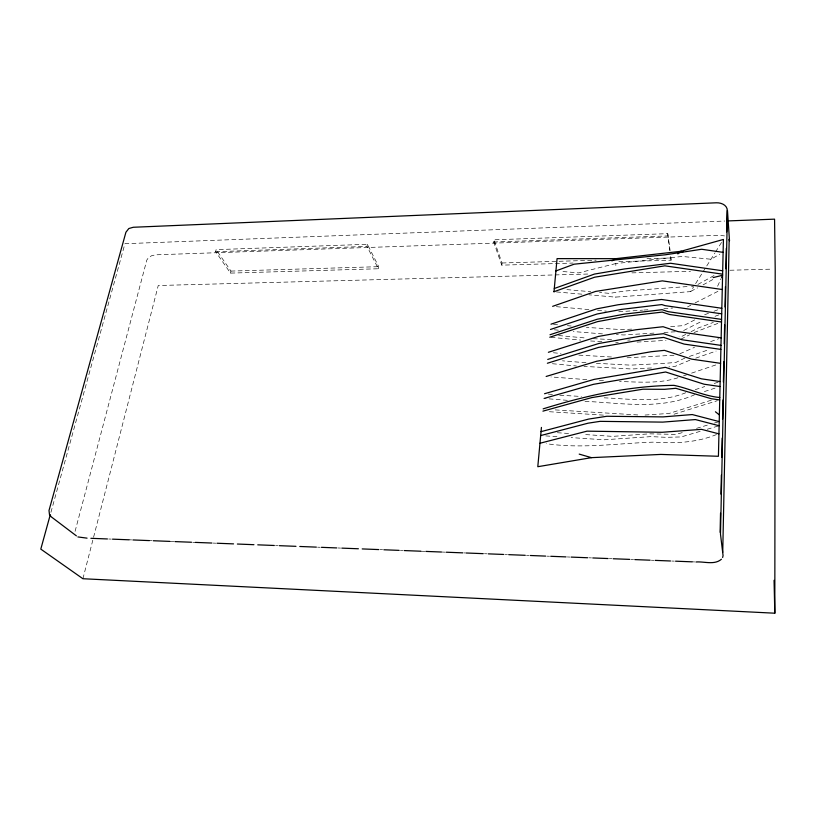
<?xml version="1.0" encoding="UTF-8"?>
<svg xmlns="http://www.w3.org/2000/svg" width="816" height="816" viewBox="0 0 816 816"><rect width="100%" height="100%" fill="white"/><g stroke="black" fill="none" stroke-linecap="round" stroke-linejoin="round"><path stroke-width="0.61" stroke-dasharray="4.08 3.06" d="M615.825 265.455L615.845 263.537L682.166 256.459L710.96 259.233L719.804 254.225M618.865 261.712L671.058 260.182L670.813 255.52M669.691 250.481L667.753 233.662L493.904 239.812L493.639 242.005L501.769 265.149L573.046 263.058M501.769 265.149L502.013 262.997L493.904 239.812M378.359 268.76L378.706 266.679L367.414 244.29L216.118 249.645L215.638 251.705L230.489 273.105L378.359 268.76L367.047 246.422L367.414 244.29M691.591 286.61L693.61 286.804L690.713 291.618L615.264 297.126L589.009 294.811M230.489 273.105L230.948 271.085L216.118 249.645M82.916 578.728L158.253 285.508L589.886 273.992M75.082 531.318L146.788 260.141L148.502 257.57L151.847 255.622L155.927 254.816L719.355 235.314L724.465 235.906M50.939 512.315L124.94 243.698L724.7 221.044M690.775 291.312L697.588 287.875M717.611 286.222L721.099 278.542M695.609 283.621L702.29 273.023M702.953 271.963L714.898 252.991M715.55 251.95L722.109 241.536M615.876 297.034L615.264 297.126M697.925 284.437L716.234 274.349M703.035 284.896L712.827 279.531M687.531 306.938L690.805 305.194M695.161 302.869L719.029 290.782M694.702 319.892L683.655 325.604L669.599 326.696M683.635 330.531L701.689 321.29M685.695 334.427L681.36 336.631L679.075 336.855M691.121 331.673L698.71 327.818L713.306 322.442M680.819 339.221L689.622 334.774M694.028 332.551L720.344 322.432M679.84 353.807L694.498 347.341M685.012 358L676.015 362.375L665.285 363.324L630.778 365.15L595.915 363.273M704.647 314.752L709.42 312.956M713.929 311.263L721.834 308.285M715.03 316.312L720.589 314.242M710.654 341.598L718.814 338.691M689.408 356.459L709.124 349.544M689.867 360.193L675.189 366.343L668.896 366.894M695.732 358.153L716.091 351.074M677.923 377.747C659.491 383.877 638.836 382 619.548 381.5M683.502 375.87L686.858 374.738M691.591 373.136L718.151 364.15M685.756 392.741C659.94 403.196 631.288 399.065 604.258 397.82M695.242 389.65L704.728 386.56M714.214 383.479L720.14 381.551M694.763 394.669C659.736 410.428 620.67 402.757 583.838 401.309M704.381 391.568L716.417 387.692M711.297 400.187L669.14 413.437L643.273 415.16M674.047 414.222L717.315 400.697M682.217 432.613L676.25 434.387L649.536 433.837L612.551 436.366L583.695 434.459M696.538 428.349L708.482 424.799M714.449 423.025L719.222 421.597M700.138 431.348L681.156 436.937L666.213 437.325L651.076 436.621L604.115 439.793L571.129 437.6M707.258 429.247L719.131 425.748M716.499 434.561C696.589 442.649 675.281 443.659 654.095 442.119C618.049 443.21 582.226 449.024 546.241 443.659M615.845 263.537L578.626 272.901L560.969 271.371M673.955 355.256L626.627 357.806M687.052 286.589L624.373 291.057L609.593 293.372L599.536 292.485M618.773 311.773L642.569 310.131M643.824 310.039L648.832 309.703M663.867 308.662L672.629 308.05M631.655 329.113L622.802 329.674L586.398 327.41M653.983 333.101L623.985 334.968L616.396 334.591M663.979 332.479L675.22 331.786M627.718 340.129L630.248 339.976M637.072 342.098L666.019 340.374M651.474 367.975L631.645 368.995L583.94 366.394M215.638 251.705L367.047 246.422M493.639 242.005L667.641 235.936M230.948 271.085L378.706 266.679M502.013 262.997L596.119 260.182M646.996 258.672L671.16 257.948M631.91 272.87L690.479 271.31M729.953 270.249L772.701 269.117M108.712 538.999L111.262 539.101M129.091 539.804L131.641 539.896M149.481 540.6L152.021 540.702M169.861 541.396L174.95 541.6M192.79 542.293L195.34 542.395M213.17 543.089L215.72 543.191M275.584 545.537L278.134 545.629M317.628 547.179L320.168 547.281M338.008 547.975L340.558 548.077M380.042 549.617L382.592 549.719M400.421 550.423L402.971 550.514M420.811 551.218L425.901 551.412M441.191 552.014L446.281 552.218M464.12 552.911L466.66 553.013M484.5 553.707L487.05 553.809M504.88 554.503L507.43 554.605M526.534 555.349L529.084 555.451M546.914 556.155L549.464 556.247M567.304 556.951L569.843 557.053M588.958 557.797L591.498 557.899M609.338 558.593L611.888 558.695M630.992 559.439L633.542 559.541M651.372 560.235L653.922 560.337M671.752 561.041L674.302 561.133M692.141 561.836L694.681 561.938M602.483 333.897L573.332 331.541M593.222 338.671L612.887 339.66M590.631 340.996L603.177 341.629M615.713 342.271L618.222 342.394M611.459 357L578.615 355.113M585.959 362.732L562.489 360.825M586.816 379.654L550.994 376.931M599.403 380.368L604.442 380.654M559.776 395.199L581.38 396.474M567.344 400.33L545.302 398.565M555.298 409.907L640.784 415.13M603.381 415.13L547.832 411.631M557.348 432.725L568.64 433.469M545.751 435.907L557.165 436.672M566.865 289.609L590.733 291.71M556.492 291.944L582.757 294.26M556.39 306.673L588.836 309.58M597.577 310.355L606.319 311.141M553.513 324.421L558.572 324.88M567.426 325.686L571.22 326.033M554.309 329.807L559.378 330.266M558.654 335.539L587.051 338.15M551.024 337.345L580.727 340.078M553.421 352.757L560.98 353.461M552.422 363.722L576.402 365.986M548.352 394.097L553.432 394.587M667.753 233.662L670.13 250.665M670.548 256.54L671.058 260.182"/><path stroke-width="1.22" d="M50.266 514.763L40.8 549.107L82.916 578.728L774.812 613.204L775.2 269.045L774.568 219.157L727.24 220.942M722.731 552.401L729.188 239.241L729.504 240.73L727.474 210.467L720.487 534.164L723.068 555.584L722.629 557.491M720.11 532.328L720.528 513.223M720.946 494.129L721.364 475.034M721.752 457.205L722.16 438.11M722.578 419.016L722.996 399.922M723.384 382.092L723.823 361.723M724.21 343.903L724.628 324.799M725.016 306.979L725.455 286.61M725.842 268.78L726.291 248.411M726.648 231.866L727.148 208.947C725.893 204.449 720.661 202.654 716.407 202.796L133.294 227.266L128.836 228.521L125.919 232.244L49.001 510.51L49.48 514.549L51.398 516.946L76.398 535.867M541.426 427.421L537.795 466.711L591.467 457.654L660.838 454.42L718.427 456.277L723.415 239.445L680.891 251.308L615.896 258.662L557.063 258.631L553.982 291.812M721.599 277.44L722.588 275.247L713.102 277.603M677.841 253.929L680.891 251.308L683.094 251.777M721.426 559.246C714.398 565.315 704.188 561.326 695.956 561.979M539.968 443.241L587.01 431.154L662.133 432.276L701.536 429.349L718.937 433.857M611.898 260.885L615.896 258.662M555.92 270.932L574.117 264.19L665.601 254.745L701.648 249.257L723.119 252.348M554.288 288.507L594.446 274.084L624.546 268.943L670.528 263.262L722.701 270.79M553.993 291.72L594.65 277.205L664.836 265.832L722.619 274.166M552.646 306.337L595.547 291.434L662.327 280.867L722.262 289.517M550.994 324.187L596.649 308.866L618.191 304.745L661.531 299.472L721.834 308.285M550.504 329.46L596.975 314.027L621.476 309.397L661.827 304.562L665.04 305.633L721.701 313.823M550.015 334.744L597.302 319.209L624.781 314.089L662.113 309.682L668.029 311.651L721.579 319.393M549.78 337.232L597.455 321.647L626.331 316.292L662.255 312.089L669.426 314.466L721.517 322.004M548.383 352.288L598.393 336.437L635.827 329.766L663.082 326.716L677.943 331.602L721.15 337.855M547.73 359.438L598.842 343.485L640.366 336.212L663.479 333.693L681.992 339.742L720.977 345.392M547.373 363.253L598.618 347.381L642.804 339.67L663.683 337.416L684.155 344.087L720.885 349.411M546.149 376.462L596.7 361.253L651.29 351.706L664.418 350.36L691.642 359.142L720.569 363.334M544.547 393.73L594.191 379.369L665.387 367.343L701.423 378.828L720.14 381.551M544.109 398.443L593.507 384.316L665.652 372.004L704.106 384.214L720.028 386.529M543.15 408.857C585.592 395.668 629.452 385.866 673.965 385.356C689.489 388.518 703.922 396.046 719.773 397.525M542.936 411.152L591.661 397.627L642.886 389.201L664.652 389.314L675.811 388.304L711.317 398.728L719.722 399.942M541.039 431.644L588.693 419.067L606.839 416.272L663.041 416.894L692.264 414.559L719.222 421.597M540.671 435.571L588.122 423.178L600.066 421.352L662.735 422.117L695.405 419.567L719.131 425.748M87.057 538.152L77.908 536.938M90.882 538.305L107.437 538.958M112.537 539.152L129.091 539.804M132.916 539.947L149.481 540.6M153.296 540.743L169.861 541.396M174.95 541.6L191.515 542.242M195.34 542.395L211.895 543.038M216.995 543.242L233.549 543.884M237.374 544.037L253.929 544.69M257.754 544.833L274.319 545.486M279.409 545.68L295.973 546.332M299.788 546.475L316.353 547.128M321.443 547.332L336.733 547.924M341.833 548.128L358.387 548.77M362.212 548.923L378.767 549.576M383.867 549.77L399.146 550.372M404.246 550.565L420.811 551.218M425.901 551.412L441.191 552.014M446.281 552.218L462.845 552.86M466.66 553.013L483.225 553.656M488.325 553.86L503.605 554.452M508.705 554.656L525.259 555.308M530.359 555.502L545.639 556.104M550.739 556.298L566.029 556.9M571.118 557.093L587.683 557.746M592.773 557.95L608.063 558.542M613.163 558.746L629.717 559.388M634.817 559.592L650.097 560.194M655.197 560.388L670.477 560.99M675.577 561.184L692.141 561.836M579.197 454.114L591.467 457.654M715.428 411.774L719.375 414.926M680.891 251.308L681.962 252.185M774.058 580.298L774.812 613.204"/></g></svg>
